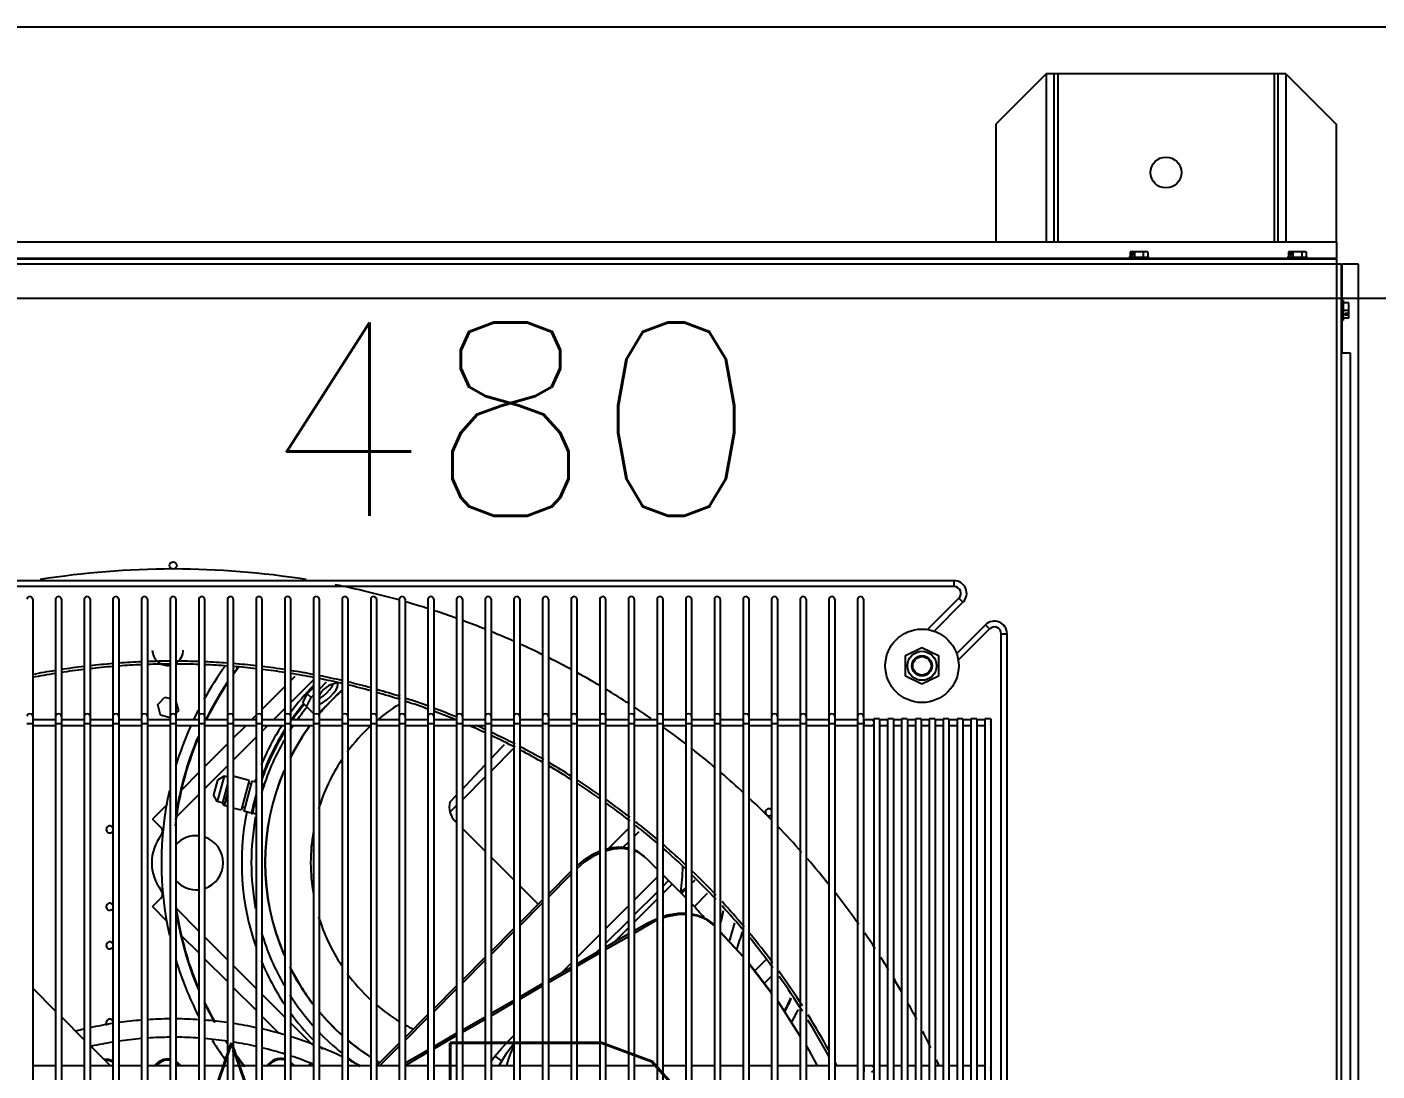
# Model space of a CAD drawing. Header units: metres. Extents: x -367 to 374, y -238 to 224.
# Drawn here: x 242.702 to 243.401, y 217.817 to 218.357 of the extents above; entities that cross this region are included whole.
import ezdxf
from ezdxf.enums import TextEntityAlignment as Align

# ---------------------------------------------------------------- set-up
doc = ezdxf.new("R2010")
doc.units = ezdxf.units.M
for name, color, linetype in [('ELE-ALIMENTADORES', 160, 'Continuous'), ('LA_BAU_BASES GERAIS_R00$0$ARQ-XREF-ATT', 8, 'Continuous'), ('LA_BAU_BASES GERAIS_R00$0$BASE', 253, 'Continuous'), ('LA_BAU_BASES GERAIS_R00$0$dutos', 31, 'Continuous')]:
    doc.layers.add(name, color=color, linetype=linetype)
doc.styles.add('LA_BAU_BASES GERAIS_R00$0$R60-125-RS', font='romans.shx', dxfattribs={"height": 0.19})
doc.styles.add('LA_BAU_BASES GERAIS_R00$0$R80-100-RS', font='romans.shx', dxfattribs={"height": 0.203})
doc.styles.add('LA_BAU_BASES GERAIS_R00$0$ROMANS', font='romans.shx')

# ---------------------------------------------------------------- blocks, each defined once
blk = doc.blocks.new('LA_BAU_BASES GERAIS_R00$0$A$C5BA41825')
at = {"layer": 'LA_BAU_BASES GERAIS_R00$0$dutos', "color": 251}
for p, q in [((-28.56874, 40.41715), (-22.755, 40.41715)), ((-23.52068, 40.39287), (-23.54673, 40.36682)), ((-23.39668, 40.39287), (-23.52068, 40.39287)), ((-23.52068, 40.39287), (-23.52068, 40.30585)), ((-23.51673, 40.39287), (-23.51673, 40.30585)), ((-23.51468, 40.39287), (-23.51468, 40.30585)), ((-23.40268, 40.39287), (-23.40268, 40.30585)), ((-23.40063, 40.30585), (-23.40063, 40.39287)), ((-23.39668, 40.39287), (-23.37063, 40.36682)), ((-23.39668, 40.39287), (-23.39668, 40.30585)), ((-23.54673, 40.36682), (-23.54673, 40.30585)), ((-23.37063, 40.36682), (-23.37063, 40.30585)), ((-23.37038, 40.30585), (-24.42728, 40.30585)), ((-23.47497, 40.30091), (-23.47725, 40.30091)), ((-23.47725, 40.30091), (-23.47725, 40.29786)), ((-23.47636, 40.30091), (-23.47636, 40.29891)), ((-23.47636, 40.29891), (-23.47586, 40.29891)), ((-23.47586, 40.30091), (-23.47586, 40.29891)), ((-23.46811, 40.30091), (-23.47497, 40.30091)), ((-23.47497, 40.30091), (-23.47497, 40.29786)), ((-23.47039, 40.30091), (-23.47039, 40.29786)), ((-23.46811, 40.30091), (-23.46811, 40.29786)), ((-23.39297, 40.30091), (-23.39525, 40.30091)), ((-23.39525, 40.30091), (-23.39525, 40.29786)), ((-23.39436, 40.30091), (-23.39436, 40.29891)), ((-23.39436, 40.29891), (-23.39386, 40.29891)), ((-23.39386, 40.30091), (-23.39386, 40.29891)), ((-23.38611, 40.30091), (-23.39297, 40.30091)), ((-23.39297, 40.30091), (-23.39297, 40.29786)), ((-23.38839, 40.30091), (-23.38839, 40.29786)), ((-23.38611, 40.30091), (-23.38611, 40.29786)), ((-23.37038, 40.30585), (-23.37038, 40.29737)), ((-23.36783, 40.29452), (-24.42983, 40.29452)), ((-23.37038, 40.29707), (-24.42728, 40.29707)), ((-23.47793, 40.29737), (-24.14916, 40.29737)), ((-23.46743, 40.29786), (-23.47793, 40.29786)), ((-23.47793, 40.29786), (-23.47793, 40.29707)), ((-23.46743, 40.29786), (-23.46743, 40.29707)), ((-23.39593, 40.29737), (-23.46743, 40.29737)), ((-23.38543, 40.29786), (-23.39593, 40.29786)), ((-23.39593, 40.29786), (-23.39593, 40.29707)), ((-23.38543, 40.29786), (-23.38543, 40.29707)), ((-23.37038, 40.29737), (-23.38543, 40.29737)), ((-23.37038, 40.29707), (-23.37038, 38.10707)), ((-23.36783, 38.10962), (-23.36783, 40.29452)), ((-23.35905, 40.29452), (-23.36754, 40.29452)), ((-23.36754, 40.27575), (-23.36754, 40.29452)), ((-23.35905, 38.10962), (-23.35905, 40.29452)), ((-22.755, 40.27662), (-28.56874, 40.27662)), ((-23.36704, 40.27575), (-23.36783, 40.27575)), ((-23.36704, 40.27575), (-23.36704, 40.26525)), ((-23.36399, 40.27446), (-23.36704, 40.27446)), ((-23.36399, 40.2705), (-23.36399, 40.27446)), ((-23.36704, 40.26525), (-23.36783, 40.26525)), ((-23.36754, 40.24862), (-23.36754, 40.26525)), ((-23.36399, 40.2705), (-23.36704, 40.2705)), ((-23.36399, 40.26654), (-23.36704, 40.26654)), ((-23.36399, 40.26895), (-23.36599, 40.26895)), ((-23.36599, 40.26895), (-23.36599, 40.26808)), ((-23.36399, 40.26808), (-23.36599, 40.26808)), ((-23.36399, 40.26654), (-23.36399, 40.2705)), ((-23.36783, 40.24862), (-23.36338, 40.24862)), ((-23.36338, 40.24862), (-23.36338, 38.20862)), ((-23.56828, 40.13066), (-24.37617, 40.13066)), ((-23.56828, 40.12766), (-24.37617, 40.12766)), ((-23.56828, 40.12766), (-23.56828, 40.13066)), ((-24.04501, 40.12119), (-24.04501, 39.27526)), ((-24.03319, 40.12119), (-24.03319, 39.27526)), ((-24.03019, 40.12119), (-24.03019, 39.27526)), ((-24.01837, 40.12119), (-24.01837, 39.27526)), ((-24.01537, 40.12119), (-24.01537, 39.27526)), ((-24.00355, 40.12119), (-24.00355, 39.27526)), ((-24.00055, 40.12119), (-24.00055, 39.27526)), ((-23.98873, 40.12119), (-23.98873, 39.27526)), ((-23.98573, 40.12119), (-23.98573, 39.27526)), ((-23.97391, 40.12119), (-23.97391, 39.27526)), ((-23.97091, 40.12119), (-23.97091, 39.27526)), ((-23.95909, 40.12119), (-23.95909, 39.27526)), ((-23.95609, 40.12119), (-23.95609, 39.27526)), ((-23.94427, 40.12119), (-23.94427, 39.27526)), ((-23.94127, 40.12119), (-23.94127, 39.27526)), ((-23.92945, 40.12119), (-23.92945, 39.27526)), ((-23.92645, 40.12119), (-23.92645, 39.27526)), ((-23.91463, 40.12119), (-23.91463, 39.27526)), ((-23.91163, 40.12119), (-23.91163, 39.27526)), ((-23.89981, 40.12119), (-23.89981, 39.27526)), ((-23.89681, 40.12119), (-23.89681, 39.27526)), ((-23.88499, 40.12119), (-23.88499, 39.27526)), ((-23.88199, 40.12119), (-23.88199, 39.27526)), ((-23.87017, 40.12119), (-23.87017, 39.27526)), ((-23.86717, 40.12119), (-23.86717, 39.27526)), ((-23.85535, 40.12119), (-23.85535, 39.27526)), ((-23.85235, 40.12119), (-23.85235, 39.27526)), ((-23.84053, 40.12119), (-23.84053, 39.27526)), ((-23.83753, 40.12119), (-23.83753, 39.27526)), ((-23.82571, 40.12119), (-23.82571, 39.27526)), ((-23.82271, 40.12119), (-23.82271, 39.27526)), ((-23.81089, 40.12119), (-23.81089, 39.27526)), ((-23.80789, 40.12119), (-23.80789, 39.27526)), ((-23.79607, 40.12119), (-23.79607, 39.27526)), ((-23.79307, 40.12119), (-23.79307, 39.27526)), ((-23.78125, 40.12119), (-23.78125, 39.27526)), ((-23.77825, 40.12119), (-23.77825, 39.27526)), ((-23.76643, 40.12119), (-23.76643, 39.27526)), ((-23.76343, 40.12119), (-23.76343, 39.27526)), ((-23.75161, 40.12119), (-23.75161, 39.27526)), ((-23.74861, 40.12119), (-23.74861, 39.27526)), ((-23.73679, 40.12119), (-23.73679, 39.27526)), ((-23.73379, 40.12119), (-23.73379, 39.27526)), ((-23.72197, 40.12119), (-23.72197, 39.27526)), ((-23.71897, 40.12119), (-23.71897, 39.27526)), ((-23.70715, 40.12119), (-23.70715, 39.27526)), ((-23.70415, 40.12119), (-23.70415, 39.27526)), ((-23.69233, 40.12119), (-23.69233, 39.27526)), ((-23.68933, 40.12119), (-23.68933, 39.27526)), ((-23.67751, 40.12119), (-23.67751, 39.27526)), ((-23.67451, 40.12119), (-23.67451, 39.27526)), ((-23.66269, 40.12119), (-23.66269, 39.27526)), ((-23.65969, 40.12119), (-23.65969, 39.27526)), ((-23.64787, 40.12119), (-23.64787, 39.27526)), ((-23.64487, 40.12119), (-23.64487, 39.27526)), ((-23.63305, 40.12119), (-23.63305, 39.27526)), ((-23.63005, 40.12119), (-23.63005, 39.27526)), ((-23.61823, 40.12119), (-23.61823, 39.27526)), ((-23.61523, 40.12119), (-23.61523, 39.27526)), ((-23.58206, 40.10543), (-23.56581, 40.12168)), ((-23.57866, 40.10459), (-23.56369, 40.11956)), ((-23.56581, 40.12168), (-23.56369, 40.11956)), ((-23.55201, 40.10788), (-23.56698, 40.09291)), ((-23.54989, 40.10576), (-23.56614, 40.0895)), ((-23.54989, 40.10576), (-23.55201, 40.10788)), ((-23.54391, 40.10328), (-23.54091, 40.10328)), ((-23.54391, 39.29539), (-23.54391, 40.10328)), ((-23.54091, 39.29539), (-23.54091, 40.10328)), ((-23.59341, 40.09198), (-23.58491, 40.09611)), ((-23.59341, 40.08134), (-23.59341, 40.09198)), ((-23.58491, 40.09611), (-23.57641, 40.09198)), ((-23.57641, 40.09198), (-23.57641, 40.08134)), ((-23.91463, 40.07588), (-23.92645, 40.06406)), ((-23.90945, 40.08106), (-23.91163, 40.07888)), ((-23.89975, 40.07944), (-23.91163, 40.06756)), ((-23.90302, 40.07224), (-23.89981, 40.07545)), ((-23.89681, 40.07845), (-23.89638, 40.07888)), ((-23.89681, 40.07446), (-23.89297, 40.07831)), ((-23.88739, 40.07783), (-23.89096, 40.07677)), ((-23.89011, 40.07617), (-23.88962, 40.07717)), ((-23.88709, 40.07701), (-23.88739, 40.07783)), ((-23.58491, 40.07721), (-23.59341, 40.08134)), ((-23.57641, 40.08134), (-23.58491, 40.07721)), ((-23.98036, 40.06672), (-23.97666, 40.07042)), ((-23.97666, 40.07042), (-23.97391, 40.06968)), ((-23.90534, 40.0675), (-23.90302, 40.07224)), ((-23.90335, 40.06551), (-23.90102, 40.07025)), ((-23.90302, 40.07224), (-23.90102, 40.07025)), ((-23.90102, 40.07025), (-23.89981, 40.07146)), ((-23.89681, 40.06237), (-23.88499, 40.07419)), ((-23.89681, 40.06971), (-23.89634, 40.06994)), ((-23.97887, 40.06114), (-23.98036, 40.06672)), ((-23.97091, 40.06826), (-23.96959, 40.06335)), ((-23.96959, 40.06335), (-23.97091, 40.06203)), ((-23.91463, 40.06456), (-23.92054, 40.05866)), ((-23.90534, 40.0675), (-23.89981, 40.06197)), ((-24.04501, 40.05666), (-24.04801, 40.05666)), ((-24.03319, 40.05866), (-24.04501, 40.05866)), ((-24.03319, 40.05566), (-24.04501, 40.05566)), ((-24.03019, 40.05666), (-24.03319, 40.05666)), ((-24.01837, 40.05866), (-24.03019, 40.05866)), ((-24.01837, 40.05566), (-24.03019, 40.05566)), ((-24.01537, 40.05666), (-24.01837, 40.05666)), ((-24.00355, 40.05866), (-24.01537, 40.05866)), ((-24.00355, 40.05566), (-24.01537, 40.05566)), ((-24.00055, 40.05666), (-24.00355, 40.05666)), ((-23.98873, 40.05866), (-24.00055, 40.05866)), ((-23.98873, 40.05566), (-24.00055, 40.05566)), ((-23.98573, 40.05666), (-23.98873, 40.05666)), ((-23.97391, 40.05866), (-23.98573, 40.05866)), ((-23.97391, 40.05566), (-23.98573, 40.05566)), ((-23.97391, 40.05981), (-23.97887, 40.06114)), ((-23.97091, 40.05666), (-23.97391, 40.05666)), ((-23.95909, 40.05866), (-23.97091, 40.05866)), ((-23.95909, 40.05566), (-23.97091, 40.05566)), ((-23.95609, 40.05666), (-23.95909, 40.05666)), ((-23.94427, 40.05866), (-23.95609, 40.05866)), ((-23.94427, 40.05566), (-23.95609, 40.05566)), ((-23.94127, 40.05666), (-23.94427, 40.05666)), ((-23.92945, 40.05866), (-23.94127, 40.05866)), ((-23.92945, 40.05566), (-23.94127, 40.05566)), ((-23.93485, 40.05566), (-23.94127, 40.04924)), ((-23.92945, 40.06106), (-23.93185, 40.05866)), ((-23.92645, 40.05666), (-23.92945, 40.05666)), ((-23.91463, 40.05866), (-23.92645, 40.05866)), ((-23.91463, 40.05566), (-23.92645, 40.05566)), ((-23.92354, 40.05566), (-23.92645, 40.05274)), ((-23.91163, 40.05666), (-23.91463, 40.05666)), ((-23.89981, 40.05866), (-23.91163, 40.05866)), ((-23.89981, 40.05566), (-23.91163, 40.05566)), ((-23.89681, 40.05666), (-23.89981, 40.05666)), ((-23.88499, 40.05866), (-23.89681, 40.05866)), ((-23.88499, 40.05566), (-23.89681, 40.05566)), ((-23.88199, 40.05666), (-23.88499, 40.05666)), ((-23.87017, 40.05866), (-23.88199, 40.05866)), ((-23.87017, 40.05566), (-23.88199, 40.05566)), ((-23.86717, 40.05666), (-23.87017, 40.05666)), ((-23.85535, 40.05866), (-23.86717, 40.05866)), ((-23.85535, 40.05566), (-23.86717, 40.05566)), ((-23.85235, 40.05666), (-23.85535, 40.05666)), ((-23.84053, 40.05866), (-23.85235, 40.05866)), ((-23.84053, 40.05566), (-23.85235, 40.05566)), ((-23.83753, 40.05666), (-23.84053, 40.05666)), ((-23.82571, 40.05866), (-23.83753, 40.05866)), ((-23.82571, 40.05566), (-23.83753, 40.05566)), ((-23.82271, 40.05666), (-23.82571, 40.05666)), ((-23.81089, 40.05866), (-23.82271, 40.05866)), ((-23.81089, 40.05566), (-23.82271, 40.05566)), ((-23.80789, 40.05666), (-23.81089, 40.05666)), ((-23.79607, 40.05866), (-23.80789, 40.05866)), ((-23.79607, 40.05566), (-23.80789, 40.05566)), ((-23.79307, 40.05666), (-23.79607, 40.05666)), ((-23.78125, 40.05866), (-23.79307, 40.05866)), ((-23.78125, 40.05566), (-23.79307, 40.05566)), ((-23.77825, 40.05666), (-23.78125, 40.05666)), ((-23.76643, 40.05866), (-23.77825, 40.05866)), ((-23.76643, 40.05566), (-23.77825, 40.05566)), ((-23.76343, 40.05666), (-23.76643, 40.05666)), ((-23.75161, 40.05866), (-23.76343, 40.05866)), ((-23.75161, 40.05566), (-23.76343, 40.05566)), ((-23.74861, 40.05666), (-23.75161, 40.05666)), ((-23.73679, 40.05866), (-23.74861, 40.05866)), ((-23.73679, 40.05566), (-23.74861, 40.05566)), ((-23.73379, 40.05666), (-23.73679, 40.05666)), ((-23.72197, 40.05866), (-23.73379, 40.05866)), ((-23.72197, 40.05566), (-23.73379, 40.05566)), ((-23.71897, 40.05666), (-23.72197, 40.05666)), ((-23.70715, 40.05866), (-23.71897, 40.05866)), ((-23.70715, 40.05566), (-23.71897, 40.05566)), ((-23.70415, 40.05666), (-23.70715, 40.05666)), ((-23.69233, 40.05866), (-23.70415, 40.05866)), ((-23.69233, 40.05566), (-23.70415, 40.05566)), ((-23.68933, 40.05666), (-23.69233, 40.05666)), ((-23.67751, 40.05866), (-23.68933, 40.05866)), ((-23.67751, 40.05566), (-23.68933, 40.05566)), ((-23.67451, 40.05666), (-23.67751, 40.05666)), ((-23.66269, 40.05866), (-23.67451, 40.05866)), ((-23.66269, 40.05566), (-23.67451, 40.05566)), ((-23.65969, 40.05666), (-23.66269, 40.05666)), ((-23.64787, 40.05866), (-23.65969, 40.05866)), ((-23.64787, 40.05566), (-23.65969, 40.05566)), ((-23.64487, 40.05666), (-23.64787, 40.05666)), ((-23.63305, 40.05866), (-23.64487, 40.05866)), ((-23.63305, 40.05566), (-23.64487, 40.05566)), ((-23.63005, 40.05666), (-23.63305, 40.05666)), ((-23.61823, 40.05866), (-23.63005, 40.05866)), ((-23.61823, 40.05566), (-23.63005, 40.05566)), ((-23.61523, 40.05666), (-23.61823, 40.05666)), ((-23.60985, 40.05866), (-23.61523, 40.05866)), ((-23.60985, 40.05566), (-23.61523, 40.05566)), ((-23.61491, 40.05566), (-23.61491, 40.05866)), ((-23.60686, 40.05916), (-23.60985, 40.05916)), ((-23.60985, 40.05916), (-23.60985, 39.33916)), ((-23.60685, 40.05916), (-23.60685, 39.33916)), ((-23.60266, 40.05866), (-23.60685, 40.05866)), ((-23.60267, 40.05566), (-23.60685, 40.05566)), ((-23.60267, 40.05916), (-23.60267, 39.33916)), ((-23.59967, 40.05916), (-23.60266, 40.05916)), ((-23.59967, 40.05916), (-23.59967, 39.33916)), ((-23.59548, 40.05866), (-23.59967, 40.05866)), ((-23.59548, 40.05566), (-23.59967, 40.05566)), ((-23.59249, 40.05916), (-23.59548, 40.05916)), ((-23.59548, 40.05916), (-23.59548, 39.33916)), ((-23.59248, 40.05916), (-23.59248, 39.33916)), ((-23.58829, 40.05866), (-23.59248, 40.05866)), ((-23.5883, 40.05566), (-23.59248, 40.05566)), ((-23.5883, 40.05916), (-23.5883, 39.33916)), ((-23.5853, 40.05916), (-23.58829, 40.05916)), ((-23.5853, 40.05916), (-23.5853, 39.33916)), ((-23.58111, 40.05866), (-23.5853, 40.05866)), ((-23.58111, 40.05566), (-23.5853, 40.05566)), ((-23.57812, 40.05916), (-23.58111, 40.05916)), ((-23.58111, 40.05916), (-23.58111, 39.33916)), ((-23.57811, 40.05916), (-23.57811, 39.33916)), ((-23.57392, 40.05866), (-23.57811, 40.05866)), ((-23.57393, 40.05566), (-23.57811, 40.05566)), ((-23.57393, 40.05916), (-23.57393, 39.33916)), ((-23.57093, 40.05916), (-23.57392, 40.05916)), ((-23.57093, 40.05916), (-23.57093, 39.33916)), ((-23.56674, 40.05866), (-23.57093, 40.05866)), ((-23.56674, 40.05566), (-23.57093, 40.05566)), ((-23.56375, 40.05916), (-23.56674, 40.05916)), ((-23.56674, 40.05916), (-23.56674, 39.33916)), ((-23.56374, 40.05916), (-23.56374, 39.33916)), ((-23.55955, 40.05866), (-23.56374, 40.05866)), ((-23.55956, 40.05566), (-23.56374, 40.05566)), ((-23.55956, 40.05916), (-23.55956, 39.33916)), ((-23.55656, 40.05916), (-23.55955, 40.05916)), ((-23.55656, 40.05916), (-23.55656, 39.33916)), ((-23.55237, 40.05866), (-23.55656, 40.05866)), ((-23.55237, 40.05566), (-23.55656, 40.05566)), ((-23.54938, 40.05916), (-23.55237, 40.05916)), ((-23.55237, 40.05916), (-23.55237, 39.33916)), ((-23.54937, 40.05916), (-23.54937, 39.33916)), ((-23.54906, 40.05716), (-23.54931, 40.05804)), ((-23.92945, 40.04974), (-23.94127, 40.03792)), ((-23.94427, 40.04624), (-23.95609, 40.03442)), ((-23.79648, 40.04363), (-23.80789, 40.03221)), ((-23.94427, 40.03492), (-23.95609, 40.0231)), ((-23.95909, 40.03142), (-23.96797, 40.02254)), ((-23.94947, 40.02758), (-23.95151, 40.01995)), ((-23.94604, 40.02956), (-23.94953, 40.01652)), ((-23.94604, 40.02956), (-23.94947, 40.02758)), ((-23.94427, 40.02909), (-23.94604, 40.02956)), ((-23.93308, 40.02732), (-23.94127, 40.02951)), ((-23.93308, 40.02731), (-23.93719, 40.01199)), ((-23.93162, 40.02699), (-23.93576, 40.01154)), ((-23.92945, 40.02641), (-23.93161, 40.02699)), ((-23.81089, 40.02921), (-23.82271, 40.01739)), ((-23.95909, 40.0201), (-23.97078, 40.00841)), ((-23.94953, 40.01652), (-23.95151, 40.01995)), ((-23.94427, 40.02535), (-23.94683, 40.0158)), ((-23.94427, 40.02076), (-23.94599, 40.01434)), ((-23.93204, 40.02539), (-23.93349, 40.02578)), ((-23.92529, 40.02529), (-23.92645, 40.0256)), ((-23.82917, 40.01616), (-23.82571, 40.01975)), ((-23.97535, 40.01516), (-23.98312, 40.00739)), ((-23.94683, 40.0158), (-23.94953, 40.01652)), ((-23.94599, 40.01434), (-23.94683, 40.0158)), ((-23.94427, 40.01388), (-23.94599, 40.01434)), ((-23.93719, 40.01198), (-23.94127, 40.01308)), ((-23.93533, 40.01313), (-23.93678, 40.01352)), ((-23.82571, 40.01439), (-23.82919, 40.01092)), ((-23.97875, 40.00302), (-23.98312, 40.00739)), ((-23.93183, 40.01048), (-23.93576, 40.01153)), ((-23.93189, 40.01025), (-23.9314, 40.01015)), ((-23.92943, 40.00984), (-23.93135, 40.01035)), ((-23.82571, 40.00554), (-23.8266, 40.00643)), ((-23.97727, 40.00193), (-23.9779, 40.00129)), ((-23.81089, 39.99072), (-23.82271, 40.00254)), ((-23.74719, 39.99208), (-23.73679, 40.00248)), ((-23.73379, 39.99841), (-23.73118, 40.00102)), ((-23.73679, 39.99542), (-23.73951, 39.99277)), ((-23.79607, 39.9759), (-23.80789, 39.98772)), ((-23.72785, 39.98738), (-23.72197, 39.9815)), ((-23.77825, 39.96852), (-23.76643, 39.98034)), ((-23.77825, 39.96697), (-23.76643, 39.97879)), ((-23.71897, 39.9785), (-23.71415, 39.97368)), ((-23.78347, 39.9633), (-23.79307, 39.9729)), ((-23.73379, 39.96543), (-23.72197, 39.97725)), ((-23.71897, 39.97257), (-23.71601, 39.97553)), ((-23.71897, 39.96886), (-23.71415, 39.97368)), ((-23.70715, 39.96668), (-23.71415, 39.97368)), ((-23.70715, 39.97183), (-23.70996, 39.96949)), ((-23.70715, 39.97115), (-23.70939, 39.96892)), ((-23.70246, 39.97584), (-23.70415, 39.97415)), ((-23.70304, 39.97526), (-23.70415, 39.97433)), ((-23.98312, 39.96213), (-23.97875, 39.9665)), ((-23.79307, 39.9537), (-23.78125, 39.96552)), ((-23.79307, 39.95215), (-23.78125, 39.96397)), ((-23.73379, 39.95775), (-23.72197, 39.96957)), ((-23.73379, 39.95404), (-23.72197, 39.96586)), ((-23.696, 39.96883), (-23.70265, 39.96218)), ((-23.97559, 39.9546), (-23.98312, 39.96213)), ((-23.95909, 39.94942), (-23.97054, 39.96087)), ((-23.74861, 39.95061), (-23.73679, 39.96243)), ((-23.80789, 39.93888), (-23.79607, 39.9507)), ((-23.74861, 39.94293), (-23.73679, 39.95475)), ((-23.74413, 39.9437), (-23.73679, 39.95104)), ((-23.73379, 39.94842), (-23.72263, 39.95486)), ((-23.73379, 39.94967), (-23.72715, 39.9535)), ((-23.72197, 39.95509), (-23.72263, 39.95486)), ((-23.69247, 39.95253), (-23.69301, 39.95312)), ((-23.6926, 39.95241), (-23.69301, 39.95312)), ((-23.6926, 39.95241), (-23.69233, 39.95212)), ((-23.95909, 39.93811), (-23.96802, 39.94703)), ((-23.94427, 39.9346), (-23.95609, 39.94642)), ((-23.80789, 39.93733), (-23.79607, 39.94915)), ((-23.76343, 39.93579), (-23.75161, 39.94761)), ((-23.74861, 39.94111), (-23.73679, 39.94793)), ((-23.74861, 39.93986), (-23.73679, 39.94669)), ((-23.67751, 39.93634), (-23.68933, 39.94913)), ((-23.68933, 39.94887), (-23.67751, 39.93607)), ((-23.82271, 39.92406), (-23.81089, 39.93588)), ((-23.76343, 39.93255), (-23.75161, 39.93938)), ((-23.76343, 39.9313), (-23.75161, 39.93813)), ((-23.75292, 39.93862), (-23.75161, 39.93993)), ((-23.94427, 39.92329), (-23.95609, 39.93511)), ((-23.92945, 39.91978), (-23.94127, 39.9316)), ((-23.82271, 39.92251), (-23.81089, 39.93433)), ((-23.77825, 39.924), (-23.76643, 39.93082)), ((-23.77825, 39.92275), (-23.76643, 39.92957)), ((-23.77109, 39.92813), (-23.76643, 39.93279)), ((-23.66269, 39.9174), (-23.67451, 39.9329)), ((-23.67451, 39.93273), (-23.66269, 39.91723)), ((-23.66565, 39.93454), (-23.67138, 39.9288)), ((-23.79307, 39.91544), (-23.78125, 39.92226)), ((-23.66269, 39.92618), (-23.66649, 39.92238)), ((-24.03319, 39.90805), (-24.04501, 39.91987)), ((-23.92945, 39.90847), (-23.94127, 39.92029)), ((-23.91463, 39.90496), (-23.92645, 39.91678)), ((-23.83753, 39.90924), (-23.82571, 39.92106)), ((-23.83753, 39.90769), (-23.82571, 39.91951)), ((-23.79307, 39.91419), (-23.78125, 39.92102)), ((-23.80789, 39.90688), (-23.79607, 39.91371)), ((-23.80789, 39.90564), (-23.79607, 39.91246)), ((-24.01837, 39.89323), (-24.03019, 39.90505)), ((-23.9175, 39.89651), (-23.92645, 39.90547)), ((-23.90004, 39.89037), (-23.91163, 39.90196)), ((-23.85235, 39.89442), (-23.84053, 39.90624)), ((-23.85235, 39.89287), (-23.84053, 39.90469)), ((-23.82271, 39.89833), (-23.81089, 39.90515)), ((-23.82271, 39.89708), (-23.81089, 39.9039)), ((-23.83753, 39.88977), (-23.82571, 39.8966)), ((-23.83753, 39.88852), (-23.82571, 39.89535)), ((-24.00479, 39.87966), (-24.01537, 39.89023)), ((-23.86712, 39.87966), (-23.85535, 39.89142)), ((-23.86557, 39.87966), (-23.85535, 39.88987)), ((-23.85235, 39.88121), (-23.84053, 39.88804)), ((-23.85235, 39.87997), (-23.84053, 39.88679)), ((-23.64402, 39.88891), (-23.64487, 39.89025)), ((-23.64487, 39.89019), (-23.64362, 39.88821)), ((-23.64362, 39.88821), (-23.63912, 39.87966)), ((-23.90064, 39.87966), (-23.90199, 39.88101)), ((-23.80789, 39.88036), (-23.80673, 39.87966)), ((-23.80597, 39.8848), (-23.80233, 39.88221)), ((-24.03319, 39.87966), (-24.04501, 39.87966)), ((-24.01837, 39.87966), (-24.03019, 39.87966)), ((-24.00355, 39.87966), (-24.01537, 39.87966)), ((-23.98873, 39.87966), (-24.00055, 39.87966)), ((-23.97391, 39.87966), (-23.98573, 39.87966)), ((-23.95909, 39.87966), (-23.97091, 39.87966)), ((-23.94427, 39.87966), (-23.95609, 39.87966)), ((-23.92945, 39.87966), (-23.94127, 39.87966)), ((-23.91463, 39.87966), (-23.92645, 39.87966)), ((-23.89981, 39.87966), (-23.91163, 39.87966)), ((-23.88499, 39.87966), (-23.89681, 39.87966)), ((-23.87017, 39.87966), (-23.88199, 39.87966)), ((-23.85535, 39.87966), (-23.86717, 39.87966)), ((-23.84053, 39.87966), (-23.85235, 39.87966)), ((-23.82571, 39.87966), (-23.83753, 39.87966)), ((-23.81089, 39.87966), (-23.82271, 39.87966)), ((-23.79607, 39.87966), (-23.80789, 39.87966)), ((-23.78125, 39.87966), (-23.79307, 39.87966)), ((-23.76643, 39.87966), (-23.77825, 39.87966)), ((-23.75161, 39.87966), (-23.76343, 39.87966)), ((-23.73679, 39.87966), (-23.74861, 39.87966)), ((-23.72197, 39.87966), (-23.73379, 39.87966)), ((-23.70715, 39.87966), (-23.71897, 39.87966)), ((-23.69233, 39.87966), (-23.70415, 39.87966)), ((-23.67751, 39.87966), (-23.68933, 39.87966)), ((-23.66269, 39.87966), (-23.67451, 39.87966)), ((-23.64787, 39.87966), (-23.65969, 39.87966)), ((-23.63305, 39.87966), (-23.64487, 39.87966)), ((-23.61823, 39.87966), (-23.63005, 39.87966)), ((-23.60985, 39.87966), (-23.61523, 39.87966)), ((-23.61491, 39.87666), (-23.61491, 39.87966)), ((-23.60267, 39.87966), (-23.60685, 39.87966)), ((-23.59548, 39.87966), (-23.59967, 39.87966)), ((-23.5883, 39.87966), (-23.59248, 39.87966)), ((-23.58111, 39.87966), (-23.5853, 39.87966)), ((-23.57393, 39.87966), (-23.57811, 39.87966)), ((-23.56674, 39.87966), (-23.57093, 39.87966)), ((-23.55956, 39.87966), (-23.56374, 39.87966)), ((-23.55237, 39.87966), (-23.55656, 39.87966))]:
    blk.add_line(p, q, dxfattribs=at)
for points in [[(-24.04651, 40.1225), (-24.04739, 40.12225), (-24.04794, 40.1216), (-24.04801, 40.12119)], [(-24.04502, 40.12119), (-24.04508, 40.1216), (-24.04563, 40.12225), (-24.04651, 40.1225)], [(-24.03169, 40.1225), (-24.03257, 40.12225), (-24.03312, 40.1216), (-24.03319, 40.12119)], [(-24.0302, 40.12119), (-24.03026, 40.1216), (-24.03081, 40.12225), (-24.03169, 40.1225)], [(-24.01687, 40.1225), (-24.01775, 40.12225), (-24.0183, 40.1216), (-24.01837, 40.12119)], [(-24.01538, 40.12119), (-24.01544, 40.1216), (-24.01599, 40.12225), (-24.01687, 40.1225)], [(-24.00205, 40.1225), (-24.00293, 40.12225), (-24.00348, 40.1216), (-24.00355, 40.12119)], [(-24.00056, 40.12119), (-24.00062, 40.1216), (-24.00117, 40.12225), (-24.00205, 40.1225)], [(-23.98723, 40.1225), (-23.98811, 40.12225), (-23.98866, 40.1216), (-23.98873, 40.12119)], [(-23.98574, 40.12119), (-23.9858, 40.1216), (-23.98635, 40.12225), (-23.98723, 40.1225)], [(-23.97241, 40.1225), (-23.97329, 40.12225), (-23.97384, 40.1216), (-23.97391, 40.12119)], [(-23.97092, 40.12119), (-23.97098, 40.1216), (-23.97153, 40.12225), (-23.97241, 40.1225)], [(-23.95759, 40.1225), (-23.95847, 40.12225), (-23.95902, 40.1216), (-23.95909, 40.12119)], [(-23.9561, 40.12119), (-23.95616, 40.1216), (-23.95671, 40.12225), (-23.95759, 40.1225)], [(-23.94277, 40.1225), (-23.94365, 40.12225), (-23.9442, 40.1216), (-23.94427, 40.12119)], [(-23.94128, 40.12119), (-23.94134, 40.1216), (-23.94189, 40.12225), (-23.94277, 40.1225)], [(-23.92795, 40.1225), (-23.92883, 40.12225), (-23.92938, 40.1216), (-23.92945, 40.12119)], [(-23.92646, 40.12119), (-23.92652, 40.1216), (-23.92707, 40.12225), (-23.92795, 40.1225)], [(-23.91313, 40.1225), (-23.91401, 40.12225), (-23.91456, 40.1216), (-23.91463, 40.12119)], [(-23.91164, 40.12119), (-23.9117, 40.1216), (-23.91225, 40.12225), (-23.91313, 40.1225)], [(-23.89831, 40.1225), (-23.89919, 40.12225), (-23.89974, 40.1216), (-23.89981, 40.12119)], [(-23.89682, 40.12119), (-23.89688, 40.1216), (-23.89743, 40.12225), (-23.89831, 40.1225)], [(-23.88349, 40.1225), (-23.88437, 40.12225), (-23.88492, 40.1216), (-23.88499, 40.12119)], [(-23.882, 40.12119), (-23.88206, 40.1216), (-23.88261, 40.12225), (-23.88349, 40.1225)], [(-23.86867, 40.1225), (-23.86955, 40.12225), (-23.8701, 40.1216), (-23.87017, 40.12119)], [(-23.86718, 40.12119), (-23.86724, 40.1216), (-23.86779, 40.12225), (-23.86867, 40.1225)], [(-23.85385, 40.1225), (-23.85473, 40.12225), (-23.85528, 40.1216), (-23.85535, 40.12119)], [(-23.85236, 40.12119), (-23.85242, 40.1216), (-23.85297, 40.12225), (-23.85385, 40.1225)], [(-23.83903, 40.1225), (-23.83991, 40.12225), (-23.84046, 40.1216), (-23.84053, 40.12119)], [(-23.83754, 40.12119), (-23.8376, 40.1216), (-23.83815, 40.12225), (-23.83903, 40.1225)], [(-23.82421, 40.1225), (-23.82509, 40.12225), (-23.82564, 40.1216), (-23.82571, 40.12119)], [(-23.82272, 40.12119), (-23.82278, 40.1216), (-23.82333, 40.12225), (-23.82421, 40.1225)], [(-23.80939, 40.1225), (-23.81027, 40.12225), (-23.81082, 40.1216), (-23.81089, 40.12119)], [(-23.8079, 40.12119), (-23.80796, 40.1216), (-23.80851, 40.12225), (-23.80939, 40.1225)], [(-23.79457, 40.1225), (-23.79545, 40.12225), (-23.796, 40.1216), (-23.79607, 40.12119)], [(-23.79308, 40.12119), (-23.79314, 40.1216), (-23.79369, 40.12225), (-23.79457, 40.1225)], [(-23.77975, 40.1225), (-23.78063, 40.12225), (-23.78118, 40.1216), (-23.78125, 40.12119)], [(-23.77826, 40.12119), (-23.77832, 40.1216), (-23.77887, 40.12225), (-23.77975, 40.1225)], [(-23.76493, 40.1225), (-23.76581, 40.12225), (-23.76636, 40.1216), (-23.76643, 40.12119)], [(-23.76344, 40.12119), (-23.7635, 40.1216), (-23.76405, 40.12225), (-23.76493, 40.1225)], [(-23.75011, 40.1225), (-23.75099, 40.12225), (-23.75154, 40.1216), (-23.75161, 40.12119)], [(-23.74862, 40.12119), (-23.74868, 40.1216), (-23.74923, 40.12225), (-23.75011, 40.1225)], [(-23.73529, 40.1225), (-23.73617, 40.12225), (-23.73672, 40.1216), (-23.73679, 40.12119)], [(-23.7338, 40.12119), (-23.73386, 40.1216), (-23.73441, 40.12225), (-23.73529, 40.1225)], [(-23.72047, 40.1225), (-23.72135, 40.12225), (-23.7219, 40.1216), (-23.72197, 40.12119)], [(-23.71898, 40.12119), (-23.71904, 40.1216), (-23.71959, 40.12225), (-23.72047, 40.1225)], [(-23.70565, 40.1225), (-23.70653, 40.12225), (-23.70708, 40.1216), (-23.70715, 40.12119)], [(-23.70416, 40.12119), (-23.70422, 40.1216), (-23.70477, 40.12225), (-23.70565, 40.1225)], [(-23.69083, 40.1225), (-23.69171, 40.12225), (-23.69226, 40.1216), (-23.69233, 40.12119)], [(-23.68934, 40.12119), (-23.6894, 40.1216), (-23.68995, 40.12225), (-23.69083, 40.1225)], [(-23.67601, 40.1225), (-23.67689, 40.12225), (-23.67744, 40.1216), (-23.67751, 40.12119)], [(-23.67452, 40.12119), (-23.67458, 40.1216), (-23.67513, 40.12225), (-23.67601, 40.1225)], [(-23.66119, 40.1225), (-23.66207, 40.12225), (-23.66262, 40.1216), (-23.66269, 40.12119)], [(-23.6597, 40.12119), (-23.65976, 40.1216), (-23.66031, 40.12225), (-23.66119, 40.1225)], [(-23.64637, 40.1225), (-23.64725, 40.12225), (-23.6478, 40.1216), (-23.64787, 40.12119)], [(-23.64488, 40.12119), (-23.64494, 40.1216), (-23.64549, 40.12225), (-23.64637, 40.1225)], [(-23.63155, 40.1225), (-23.63243, 40.12225), (-23.63298, 40.1216), (-23.63305, 40.12119)], [(-23.63006, 40.12119), (-23.63012, 40.1216), (-23.63067, 40.12225), (-23.63155, 40.1225)], [(-23.61673, 40.1225), (-23.61761, 40.12225), (-23.61816, 40.1216), (-23.61823, 40.12119)], [(-23.61524, 40.12119), (-23.6153, 40.1216), (-23.61585, 40.12225), (-23.61673, 40.1225)], [(-23.89681, 40.067), (-23.89592, 40.06717), (-23.89435, 40.06795), (-23.89261, 40.06917), (-23.89088, 40.07072), (-23.88933, 40.07244), (-23.88811, 40.07418), (-23.88734, 40.07575), (-23.88709, 40.07701)], [(-23.89096, 40.07677), (-23.89205, 40.07628), (-23.89328, 40.07544), (-23.89451, 40.07434), (-23.89561, 40.07311), (-23.89645, 40.07188), (-23.89681, 40.07107)], [(-23.89634, 40.06994), (-23.8946, 40.07116), (-23.89288, 40.07271), (-23.89133, 40.07444), (-23.89011, 40.07617)], [(-24.04651, 40.0619), (-24.04739, 40.06165), (-24.04794, 40.061), (-24.04801, 40.06059)], [(-24.04501, 40.06059), (-24.04508, 40.061), (-24.04563, 40.06165), (-24.04651, 40.0619)], [(-24.03169, 40.0619), (-24.03257, 40.06165), (-24.03312, 40.061), (-24.03319, 40.06059)], [(-24.03019, 40.06059), (-24.03026, 40.061), (-24.03081, 40.06165), (-24.03169, 40.0619)], [(-24.01687, 40.0619), (-24.01775, 40.06165), (-24.0183, 40.061), (-24.01837, 40.06059)], [(-24.01537, 40.06059), (-24.01544, 40.061), (-24.01599, 40.06165), (-24.01687, 40.0619)], [(-24.00205, 40.0619), (-24.00293, 40.06165), (-24.00348, 40.061), (-24.00355, 40.06059)], [(-24.00055, 40.06059), (-24.00062, 40.061), (-24.00117, 40.06165), (-24.00205, 40.0619)], [(-23.98723, 40.0619), (-23.98811, 40.06165), (-23.98866, 40.061), (-23.98873, 40.06059)], [(-23.98573, 40.06059), (-23.9858, 40.061), (-23.98635, 40.06165), (-23.98723, 40.0619)], [(-23.97241, 40.0619), (-23.97329, 40.06165), (-23.97384, 40.061), (-23.97391, 40.06059)], [(-23.97091, 40.06059), (-23.97098, 40.061), (-23.97153, 40.06165), (-23.97241, 40.0619)], [(-23.95759, 40.0619), (-23.95847, 40.06165), (-23.95902, 40.061), (-23.95909, 40.06059)], [(-23.95609, 40.06059), (-23.95616, 40.061), (-23.95671, 40.06165), (-23.95759, 40.0619)], [(-23.94277, 40.0619), (-23.94365, 40.06165), (-23.9442, 40.061), (-23.94427, 40.06059)], [(-23.94127, 40.06059), (-23.94134, 40.061), (-23.94189, 40.06165), (-23.94277, 40.0619)], [(-23.92795, 40.0619), (-23.92883, 40.06165), (-23.92938, 40.061), (-23.92945, 40.06059)], [(-23.92645, 40.06059), (-23.92652, 40.061), (-23.92707, 40.06165), (-23.92795, 40.0619)], [(-23.91313, 40.0619), (-23.91401, 40.06165), (-23.91456, 40.061), (-23.91463, 40.06059)], [(-23.91163, 40.06059), (-23.9117, 40.061), (-23.91225, 40.06165), (-23.91313, 40.0619)], [(-23.89831, 40.0619), (-23.89919, 40.06165), (-23.89974, 40.061), (-23.89981, 40.06059)], [(-23.89681, 40.06059), (-23.89688, 40.061), (-23.89743, 40.06165), (-23.89831, 40.0619)], [(-23.88349, 40.0619), (-23.88437, 40.06165), (-23.88492, 40.061), (-23.88499, 40.06059)], [(-23.88199, 40.06059), (-23.88206, 40.061), (-23.88261, 40.06165), (-23.88349, 40.0619)], [(-23.86867, 40.0619), (-23.86955, 40.06165), (-23.8701, 40.061), (-23.87017, 40.06059)], [(-23.86717, 40.06059), (-23.86724, 40.061), (-23.86779, 40.06165), (-23.86867, 40.0619)], [(-23.85385, 40.0619), (-23.85473, 40.06165), (-23.85528, 40.061), (-23.85535, 40.06059)], [(-23.85235, 40.06059), (-23.85242, 40.061), (-23.85297, 40.06165), (-23.85385, 40.0619)], [(-23.83903, 40.0619), (-23.83991, 40.06165), (-23.84046, 40.061), (-23.84053, 40.06059)], [(-23.83753, 40.06059), (-23.8376, 40.061), (-23.83815, 40.06165), (-23.83903, 40.0619)], [(-23.82421, 40.0619), (-23.82509, 40.06165), (-23.82564, 40.061), (-23.82571, 40.06059)], [(-23.82271, 40.06059), (-23.82278, 40.061), (-23.82333, 40.06165), (-23.82421, 40.0619)], [(-23.80939, 40.0619), (-23.81027, 40.06165), (-23.81082, 40.061), (-23.81089, 40.06059)], [(-23.80789, 40.06059), (-23.80796, 40.061), (-23.80851, 40.06165), (-23.80939, 40.0619)], [(-23.79457, 40.0619), (-23.79545, 40.06165), (-23.796, 40.061), (-23.79607, 40.06059)], [(-23.79307, 40.06059), (-23.79314, 40.061), (-23.79369, 40.06165), (-23.79457, 40.0619)], [(-23.77975, 40.0619), (-23.78063, 40.06165), (-23.78118, 40.061), (-23.78125, 40.06059)], [(-23.77825, 40.06059), (-23.77832, 40.061), (-23.77887, 40.06165), (-23.77975, 40.0619)], [(-23.76493, 40.0619), (-23.76581, 40.06165), (-23.76636, 40.061), (-23.76643, 40.06059)], [(-23.76343, 40.06059), (-23.7635, 40.061), (-23.76405, 40.06165), (-23.76493, 40.0619)], [(-23.75011, 40.0619), (-23.75099, 40.06165), (-23.75154, 40.061), (-23.75161, 40.06059)], [(-23.74861, 40.06059), (-23.74868, 40.061), (-23.74923, 40.06165), (-23.75011, 40.0619)], [(-23.73529, 40.0619), (-23.73617, 40.06165), (-23.73672, 40.061), (-23.73679, 40.06059)], [(-23.73379, 40.06059), (-23.73386, 40.061), (-23.73441, 40.06165), (-23.73529, 40.0619)], [(-23.72047, 40.0619), (-23.72135, 40.06165), (-23.7219, 40.061), (-23.72197, 40.06059)], [(-23.71897, 40.06059), (-23.71904, 40.061), (-23.71959, 40.06165), (-23.72047, 40.0619)], [(-23.70565, 40.0619), (-23.70653, 40.06165), (-23.70708, 40.061), (-23.70715, 40.06059)], [(-23.70415, 40.06059), (-23.70422, 40.061), (-23.70477, 40.06165), (-23.70565, 40.0619)], [(-23.69083, 40.0619), (-23.69171, 40.06165), (-23.69226, 40.061), (-23.69233, 40.06059)], [(-23.68933, 40.06059), (-23.6894, 40.061), (-23.68995, 40.06165), (-23.69083, 40.0619)], [(-23.67601, 40.0619), (-23.67689, 40.06165), (-23.67744, 40.061), (-23.67751, 40.06059)], [(-23.67451, 40.06059), (-23.67458, 40.061), (-23.67513, 40.06165), (-23.67601, 40.0619)], [(-23.66119, 40.0619), (-23.66207, 40.06165), (-23.66262, 40.061), (-23.66269, 40.06059)], [(-23.65969, 40.06059), (-23.65976, 40.061), (-23.66031, 40.06165), (-23.66119, 40.0619)], [(-23.64637, 40.0619), (-23.64725, 40.06165), (-23.6478, 40.061), (-23.64787, 40.06059)], [(-23.64487, 40.06059), (-23.64494, 40.061), (-23.64549, 40.06165), (-23.64637, 40.0619)], [(-23.63155, 40.0619), (-23.63243, 40.06165), (-23.63298, 40.061), (-23.63305, 40.06059)], [(-23.63005, 40.06059), (-23.63012, 40.061), (-23.63067, 40.06165), (-23.63155, 40.0619)], [(-23.61673, 40.0619), (-23.61761, 40.06165), (-23.61816, 40.061), (-23.61823, 40.06059)], [(-23.61523, 40.06059), (-23.6153, 40.061), (-23.61585, 40.06165), (-23.61673, 40.0619)], [(-23.60997, 40.05808), (-23.61057, 40.05858), (-23.61098, 40.05866)], [(-23.61098, 40.05566), (-23.61057, 40.05573), (-23.60991, 40.05627), (-23.60985, 40.05649)], [(-23.54937, 40.05622), (-23.54931, 40.05627), (-23.54906, 40.05716)], [(-23.80789, 40.0387), (-23.80248, 40.04445), (-23.80094, 40.04604)], [(-23.82271, 40.02287), (-23.81646, 40.02952), (-23.81089, 40.0355)], [(-23.73679, 39.99239), (-23.74053, 39.99291), (-23.74544, 39.99254), (-23.74861, 39.9917)], [(-23.73679, 39.99172), (-23.73976, 39.99213), (-23.74467, 39.99177), (-23.74861, 39.99072)], [(-23.75161, 39.9907), (-23.75557, 39.98891), (-23.76041, 39.98579), (-23.76343, 39.98316)], [(-23.75161, 39.98958), (-23.7548, 39.98814), (-23.75963, 39.98501), (-23.76343, 39.98171)], [(-23.72862, 39.98815), (-23.73196, 39.99067), (-23.73379, 39.9914)], [(-23.72785, 39.98738), (-23.73118, 39.98989), (-23.73379, 39.99094)], [(-23.71897, 39.957), (-23.71652, 39.95779), (-23.71105, 39.95868), (-23.70715, 39.95866)], [(-23.70715, 39.95797), (-23.71134, 39.9579), (-23.71701, 39.95684), (-23.71897, 39.95615)], [(-23.70415, 39.95833), (-23.70096, 39.95771), (-23.69659, 39.95583), (-23.69301, 39.95312)], [(-23.6926, 39.95241), (-23.69631, 39.95519), (-23.70085, 39.95709), (-23.70415, 39.95767)], [(-23.72715, 39.9535), (-23.722, 39.95602), (-23.72197, 39.95603)], [(-23.72715, 39.9535), (-23.72579, 39.95415), (-23.72428, 39.95461), (-23.72263, 39.95486)], [(-23.64787, 39.89499), (-23.65899, 39.91254), (-23.65969, 39.91347)], [(-23.65969, 39.9133), (-23.65858, 39.91184), (-23.64787, 39.89493)], [(-23.80597, 39.8848), (-23.80248, 39.88877), (-23.79921, 39.89227), (-23.79618, 39.89536)], [(-23.80233, 39.88221), (-23.79966, 39.8865), (-23.79698, 39.89023), (-23.79607, 39.89135)], [(-23.79607, 39.89024), (-23.79678, 39.88876), (-23.79787, 39.88619), (-23.79885, 39.88346), (-23.79972, 39.88057), (-23.79995, 39.87966)], [(-23.80789, 39.88193), (-23.80738, 39.88274), (-23.80597, 39.8848)], [(-23.80373, 39.87966), (-23.80346, 39.88017), (-23.80233, 39.88221)], [(-23.60985, 39.87882), (-23.60991, 39.87904), (-23.61057, 39.87958), (-23.61098, 39.87966)], [(-23.61098, 39.87666), (-23.61057, 39.87673), (-23.60991, 39.87727), (-23.60985, 39.87749)], [(-23.54906, 39.87816), (-23.54931, 39.87904), (-23.54937, 39.87909)], [(-23.54937, 39.87722), (-23.54931, 39.87727), (-23.54906, 39.87816)]]:
    blk.add_lwpolyline(points, dxfattribs=at)
for centre, radius in [((-23.45868, 40.34187), 0.008), ((-23.97241, 40.13857), 0.00185), ((-23.58491, 40.08666), 0.019), ((-23.58491, 40.08666), 0.0075), ((-23.58491, 40.08666), 0.0052), ((-23.58491, 40.08666), 0.00476)]:
    blk.add_circle(centre, radius, dxfattribs=at)
for centre, radius, start, end in [((-23.97241, 39.70257), 0.43418, 90.04426, 99.11875), ((-23.97241, 39.70257), 0.43418, 80.88125, 89.95574), ((-23.97241, 39.70257), 0.43418, 74.38218, 78.85231), ((-23.56828, 40.12416), 0.0065, 315, 90), ((-23.56828, 40.12416), 0.0035, 315, 90), ((-23.97241, 39.70257), 0.43418, 72.28146, 73.93034), ((-23.97241, 39.70257), 0.43418, 70.21193, 71.86258), ((-23.97241, 39.70257), 0.43418, 68.145, 69.79314), ((-23.97241, 39.70257), 0.43418, 66.00238, 67.72739), ((-23.54741, 40.10328), 0.0065, 0, 135), ((-23.54741, 40.10328), 0.0035, 0, 135), ((-23.97241, 39.70257), 0.43418, 63.81849, 65.56063), ((-23.97517, 40.09484), 0.008, 180, 279.06013), ((-23.97517, 40.09484), 0.008, 302.18348, 0), ((-23.97241, 39.70257), 0.43418, 61.63436, 63.37617), ((-23.97241, 39.70257), 0.38649, 99.08049, 100.85879), ((-23.97241, 39.70257), 0.385, 99.116, 100.9012), ((-23.97241, 39.70257), 0.38649, 96.85054, 98.62912), ((-23.97241, 39.70257), 0.385, 96.87739, 98.66287), ((-23.97241, 39.70257), 0.38649, 94.62171, 96.39907), ((-23.97241, 39.70257), 0.385, 94.63964, 96.42417), ((-23.97241, 39.70257), 0.38649, 92.42257, 94.17663), ((-23.97241, 39.70257), 0.385, 92.43198, 94.19284), ((-23.97241, 39.70257), 0.38649, 90.22272, 91.9773), ((-23.97241, 39.70257), 0.385, 90.22358, 91.98497), ((-23.97241, 39.70257), 0.38649, 88.0228, 89.77737), ((-23.97241, 39.70257), 0.385, 88.01512, 89.77651), ((-23.80493, 39.98476), 0.1735, 144.09034, 150.85577), ((-23.97241, 39.70257), 0.38649, 85.82346, 87.57752), ((-23.97241, 39.70257), 0.385, 85.80725, 87.56811), ((-23.80493, 39.98476), 0.1678, 142.8483, 144.40169), ((-23.80493, 39.98476), 0.1675, 142.79343, 144.53334), ((-23.97241, 39.70257), 0.38649, 83.60102, 85.37838), ((-23.97241, 39.70257), 0.385, 83.57592, 85.36045), ((-23.97241, 39.70257), 0.38649, 81.37097, 83.14955), ((-23.97241, 39.70257), 0.385, 81.33722, 83.1227), ((-23.97241, 39.70257), 0.38649, 79.1413, 80.9196), ((-23.97241, 39.70257), 0.385, 79.0989, 80.8841), ((-23.97241, 39.70257), 0.43418, 59.41169, 61.19277), ((-23.80493, 39.98476), 0.1678, 146.2596, 153.85841), ((-23.80493, 39.98476), 0.1675, 146.42621, 153.80965), ((-23.80493, 39.98476), 0.132, 136.04264, 143.94733), ((-23.97241, 39.70257), 0.38649, 76.91172, 78.68997), ((-23.97241, 39.70257), 0.385, 76.86065, 78.64581), ((-23.97241, 39.70257), 0.38649, 74.63447, 76.46037), ((-23.97241, 39.70257), 0.385, 74.57219, 76.40755), ((-23.80493, 39.98476), 0.11985, 135.55438, 140.28228), ((-23.80493, 39.98476), 0.11985, 132.03506, 135.00164), ((-23.80493, 39.98476), 0.11998, 132.00957, 134.26735), ((-23.97241, 39.70257), 0.38649, 72.30932, 74.16377), ((-23.97241, 39.70257), 0.385, 72.23802, 74.09967), ((-23.97241, 39.70257), 0.38649, 69.98416, 71.83865), ((-23.97241, 39.70257), 0.43418, 57.05825, 58.93589), ((-23.80493, 39.98476), 0.1735, 152.95922, 154.7534), ((-23.80493, 39.98476), 0.1295, 140.54104, 145.19553), ((-23.80493, 39.98476), 0.129, 140.56266, 145.04476), ((-23.80493, 39.98476), 0.127, 140.63872, 144.4021), ((-23.80493, 39.98476), 0.11998, 137.13493, 140.2131), ((-23.80493, 39.98476), 0.09631, 121.64944, 129.88272), ((-23.97241, 39.70257), 0.385, 69.90382, 71.76552), ((-23.97241, 39.70257), 0.385, 67.70038, 69.43127), ((-23.97241, 39.70257), 0.38649, 67.71335, 69.51344), ((-23.97241, 39.70257), 0.43418, 55.26, 56.646), ((-23.80493, 39.98476), 0.1735, 155.87772, 163.27519), ((-23.80493, 39.98476), 0.132, 147.41121, 157.44236), ((-23.80493, 39.98476), 0.127, 145.99432, 147.42385), ((-23.80493, 39.98476), 0.11985, 143.64308, 153.12827), ((-23.80493, 39.98476), 0.11998, 143.73469, 152.93627), ((-23.80493, 39.98476), 0.09631, 132.80998, 143.41084), ((-23.97241, 39.70257), 0.385, 65.15274, 66.5485), ((-23.97241, 39.70257), 0.38649, 65.25854, 66.04817), ((-23.97241, 39.70257), 0.43418, 52.33263, 54.22562), ((-23.80493, 39.98476), 0.1675, 157.35028, 173.43448), ((-23.80493, 39.98476), 0.1678, 157.10124, 172.35083), ((-23.80493, 39.98476), 0.127, 150.01414, 163.42988), ((-23.80493, 39.98476), 0.129, 148.31827, 160.51415), ((-23.80493, 39.98476), 0.1295, 147.97114, 159.85764), ((-23.97241, 39.70257), 0.38649, 62.75763, 64.75236), ((-23.97241, 39.70257), 0.385, 62.64208, 64.64459), ((-23.97241, 39.70257), 0.38649, 60.25621, 62.25128), ((-23.97241, 39.70257), 0.385, 60.13095, 62.13376), ((-23.97241, 39.70257), 0.43418, 49.73719, 51.80743), ((-23.80493, 39.98476), 0.09631, 146.52493, 163.17594), ((-23.97241, 39.70257), 0.385, 57.62026, 59.62265), ((-23.97241, 39.70257), 0.38649, 57.75519, 59.74987), ((-23.80493, 39.98476), 0.132, 160.86285, 161.52331), ((-23.80493, 39.98476), 0.11998, 156.4693, 203.56456), ((-23.80493, 39.98476), 0.11985, 156.51992, 203.47049), ((-23.97241, 39.70257), 0.38649, 55.07254, 57.24904), ((-23.97241, 39.70257), 0.43418, 47.13612, 49.21128), ((-23.80493, 39.98476), 0.1735, 167.52612, 192.46511), ((-23.80493, 39.98476), 0.1295, 164.09511, 168.64762), ((-23.97241, 39.70257), 0.385, 54.91129, 57.11216), ((-23.80493, 39.98476), 0.129, 164.99349, 168.64762), ((-23.81953, 40.0135), 0.01, 164.59581, 225), ((-23.97241, 39.70257), 0.38649, 52.28511, 54.50823), ((-23.97241, 39.70257), 0.385, 52.11307, 54.3448), ((-23.97241, 39.70257), 0.43418, 45.04426, 46.60843), ((-23.66411, 40.01087), 0.00185, 36.90222, 315), ((-23.80493, 39.98476), 0.132, 168.4615, 199.15847), ((-23.80493, 39.98476), 0.127, 169.23353, 190.76647), ((-23.97241, 39.70257), 0.38649, 49.49813, 51.72091), ((-23.97241, 39.70257), 0.43418, 44.45805, 44.95574), ((-24.00518, 40.00203), 0.00185, 27.64274, 332.35726), ((-23.96049, 39.98476), 0.023, 141.59478, 218.40522), ((-23.98087, 40.0009), 0.003, 321.62581, 45), ((-23.96049, 39.98476), 0.014, 84.20341, 138.62676), ((-23.80493, 39.98476), 0.09631, 170.24409, 189.77496), ((-23.97241, 39.70257), 0.385, 49.31529, 51.54669), ((-23.97241, 39.70257), 0.43418, 41.48207, 43.85437), ((-23.96049, 39.98476), 0.014, 288.40397, 71.49745), ((-23.97241, 39.70257), 0.385, 46.37716, 48.74897), ((-23.97241, 39.70257), 0.38649, 46.60283, 48.93399), ((-23.97241, 39.70257), 0.43418, 38.5169, 40.88121), ((-23.80493, 39.98476), 0.09631, 350.87423, 358.78103), ((-23.97241, 39.70257), 0.38649, 43.35569, 45.94545), ((-23.97241, 39.70257), 0.385, 43.11745, 45.71724), ((-23.96049, 39.98476), 0.014, 221.36828, 275.76164), ((-24.00518, 39.96203), 0.00185, 27.64274, 332.35726), ((-23.98087, 39.96862), 0.003, 315, 38.37419), ((-23.97241, 39.70257), 0.38649, 40.10853, 42.69841), ((-23.97241, 39.70257), 0.43418, 35.19265, 37.91728), ((-23.80493, 39.98476), 0.1678, 188.08083, 203.08775), ((-23.80493, 39.98476), 0.1675, 187.5741, 202.81207), ((-23.80493, 39.98476), 0.09631, 196.8264, 213.4743), ((-23.86051, 39.81695), 0.21443, 40.561, 43.10297), ((-23.80493, 39.98476), 0.11998, 344.83726, 348.08037), ((-23.80493, 39.98476), 0.11985, 345.16336, 348.1044), ((-23.97241, 39.70257), 0.385, 39.85763, 42.45763), ((-23.80493, 39.98476), 0.127, 341.32585, 345.84096), ((-24.00518, 39.94203), 0.00185, 27.64274, 332.35726), ((-23.80493, 39.98476), 0.127, 196.57012, 209.98586), ((-23.80493, 39.98476), 0.132, 340.08018, 344.30133), ((-23.97241, 39.70257), 0.385, 36.28753, 39.19759), ((-23.97241, 39.70257), 0.38649, 36.61375, 39.45107), ((-23.97241, 39.70257), 0.43418, 33.19727, 34.47844), ((-23.97241, 39.70257), 0.43418, 31.48723, 32.48296), ((-23.80493, 39.98476), 0.1735, 196.83176, 207.12829), ((-23.80493, 39.98476), 0.132, 202.5601, 213.57831), ((-23.80493, 39.98476), 0.11985, 206.71329, 217.53074), ((-23.80493, 39.98476), 0.11998, 206.83032, 217.52236), ((-23.97241, 39.70257), 0.38649, 32.59223, 35.79982), ((-23.80493, 39.98476), 0.09631, 216.58992, 227.19072), ((-23.97241, 39.70257), 0.385, 32.25028, 35.4704), ((-23.97241, 39.70257), 0.43418, 29.72835, 30.77422), ((-23.80493, 39.98476), 0.127, 212.57885, 221.46696), ((-23.80493, 39.98476), 0.1675, 332.78825, 335.3267), ((-23.80493, 39.98476), 0.1678, 205.55717, 209.4253), ((-23.80493, 39.98476), 0.1675, 205.3632, 209.49207), ((-23.80493, 39.98476), 0.11985, 219.74133, 227.97868), ((-23.80493, 39.98476), 0.09631, 229.71785, 238.35134), ((-23.80493, 39.98476), 0.1678, 332.7288, 335.26484), ((-23.80493, 39.98476), 0.1735, 331.62409, 334.08593), ((-23.97241, 39.70257), 0.43418, 27.58377, 28.83374), ((-23.9723, 39.69926), 0.20475, 98.78987, 102.17078), ((-24.00518, 39.90203), 0.00185, 27.64274, 223.27393), ((-23.9723, 39.69926), 0.20475, 94.61187, 97.93177), ((-23.9723, 39.69926), 0.20475, 90.45182, 93.76975), ((-23.9723, 39.69926), 0.20475, 86.29177, 89.6097), ((-23.9723, 39.69926), 0.20475, 82.13092, 85.44966), ((-23.9723, 39.69926), 0.20475, 77.89191, 81.27283), ((-23.80493, 39.98476), 0.132, 216.06277, 223.96615), ((-23.80493, 39.98476), 0.11998, 219.99072, 228.03124), ((-23.80493, 39.98476), 0.09631, 240.48184, 243.43481), ((-23.97241, 39.70257), 0.385, 28.13851, 31.43295), ((-23.97241, 39.70257), 0.38649, 28.57068, 31.77805), ((-23.9723, 39.69926), 0.20475, 103.02888, 104.23478), ((-23.9723, 39.69926), 0.19525, 94.83626, 98.32492), ((-23.9723, 39.69926), 0.19525, 90.4738, 93.95317), ((-23.9723, 39.69926), 0.19525, 86.11135, 89.59071), ((-23.9723, 39.69926), 0.19525, 81.74082, 85.22826), ((-23.9723, 39.69926), 0.20475, 73.62574, 77.03381), ((-23.9723, 39.69926), 0.20475, 69.22107, 72.73411), ((-23.80493, 39.98476), 0.127, 223.5531, 230.78423), ((-23.97241, 39.70257), 0.43418, 25.43542, 26.68686), ((-23.9723, 39.69926), 0.19525, 99.22477, 102.53056), ((-23.80493, 39.98476), 0.1735, 211.94499, 216.39694), ((-23.80493, 39.98476), 0.1678, 213.37107, 213.75611), ((-23.80493, 39.98476), 0.1675, 213.48095, 213.61432), ((-23.80493, 39.98476), 0.1678, 215.46301, 218.88173), ((-23.80493, 39.98476), 0.1675, 215.32393, 218.96225), ((-23.9723, 39.69926), 0.19525, 77.29556, 80.84097), ((-23.9723, 39.69926), 0.19525, 72.79177, 76.39571), ((-23.80493, 39.98476), 0.132, 225.8314, 226.91844), ((-23.9723, 39.69926), 0.20475, 64.71197, 68.32944), ((-23.80493, 39.98476), 0.11985, 229.83551, 236.9272), ((-23.80493, 39.98476), 0.11998, 230.01732, 236.96109), ((-24.00688, 39.87503), 0.008, 65.41105, 98.62263), ((-24.00688, 39.87503), 0.0074, 63.22219, 95.02552), ((-24.00688, 39.87503), 0.008, 35.3842, 37.54615), ((-23.97517, 39.87523), 0.008, 80.93314, 146.33728), ((-23.97517, 39.87523), 0.0074, 80.18683, 143.1253), ((-23.97517, 39.87523), 0.008, 33.66262, 57.80915), ((-23.97517, 39.87523), 0.0074, 36.87471, 54.77423), ((-23.91669, 39.87558), 0.008, 75.08342, 149.34211), ((-23.91669, 39.87558), 0.0074, 73.85719, 146.59131), ((-23.91669, 39.87558), 0.008, 30.65794, 50.71979), ((-23.91669, 39.87558), 0.0074, 33.40863, 46.77466), ((-23.9723, 39.69926), 0.19525, 68.17279, 71.85676), ((-23.80493, 39.98476), 0.127, 232.56596, 236.03962), ((-23.9723, 39.69926), 0.20475, 62.0135, 63.76573), ((-23.80493, 39.98476), 0.11985, 238.6039, 239.70778), ((-23.80493, 39.98476), 0.11998, 238.72346, 239.6623), ((-23.97241, 39.70257), 0.38649, 27.30744, 27.51673), ((-23.97241, 39.70257), 0.43418, 24.10682, 24.53871)]:
    blk.add_arc(centre, radius, start, end, dxfattribs=at)
at = {"layer": 'LA_BAU_BASES GERAIS_R00$0$dutos', "color": 251, "style": 'LA_BAU_BASES GERAIS_R00$0$ROMANS'}
blk.add_text('480', height=0.1, dxfattribs=at).set_placement((-23.92642, 40.16427))
blk = doc.blocks.new('LA_BAU_BASES GERAIS_R00')
at = {"layer": 'LA_BAU_BASES GERAIS_R00$0$ARQ-XREF-ATT'}
blk.add_blockref('LA_BAU_BASES GERAIS_R00$0$A$C5BA41825', (266.75, 177.94), dxfattribs=at)
at = {"layer": 'LA_BAU_BASES GERAIS_R00$0$BASE', "insert": (239.46698, 218.16995), "char_height": 0.203, "width": 4.4046283, "attachment_point": 1, "style": 'LA_BAU_BASES GERAIS_R00$0$R80-100-RS'}
blk.add_mtext('PÁTIO DESCOBERTO\\PCASA DE MÁQUINAS DE AR CONDICIONADO', dxfattribs=at)
at = {"layer": 'LA_BAU_BASES GERAIS_R00$0$BASE', "style": 'LA_BAU_BASES GERAIS_R00$0$R60-125-RS'}
for p in [(242.78157, 218.91916), (358.63657, 192.96416)]:
    blk.add_attdef('S', text='', height=0.19, rotation=90, dxfattribs=at).set_placement(p, align=Align.MIDDLE_CENTER)
at = {"layer": 'LA_BAU_BASES GERAIS_R00$0$BASE', "style": 'LA_BAU_BASES GERAIS_R00$0$R80-100-RS'}
blk.add_attdef('ACESSO', text='', height=0.203, dxfattribs=at).set_placement((365.92226, 191.98684), align=Align.TOP_CENTER)
at = {"layer": 'LA_BAU_BASES GERAIS_R00$0$BASE', "style": 'LA_BAU_BASES GERAIS_R00$0$R60-125-RS'}
blk.add_attdef('S', text='', height=0.19, dxfattribs=at).set_placement((266.11416, 180.91343), align=Align.MIDDLE_CENTER)

msp = doc.modelspace()

# ---------------------------------------------------------------- block references
at = {"layer": 'ELE-ALIMENTADORES', "color": 2}
msp.add_blockref('LA_BAU_BASES GERAIS_R00', (0, 0), dxfattribs=at)

doc.saveas('drawing.dxf')
